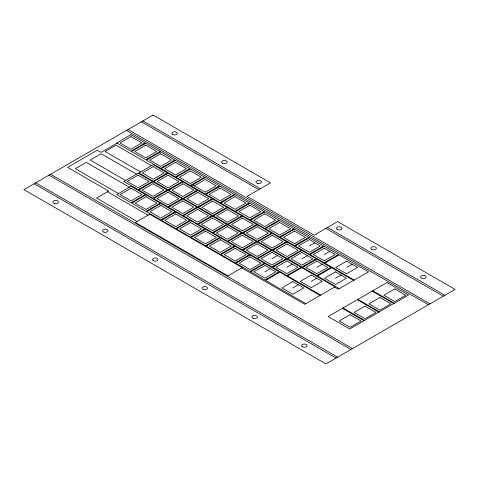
<?xml version="1.0" encoding="UTF-8"?>
<svg xmlns="http://www.w3.org/2000/svg" width="479" height="479" viewBox="0 0 479 479"><rect width="100%" height="100%" fill="white"/><g stroke="black" fill="none" stroke-linecap="round" stroke-linejoin="round"><path stroke-width="0.72" d="M117.008 143.131L101.057 152.346L97.339 150.196L67.593 167.369L108.685 191.097L96.554 198.096L137.06 221.484M194.312 185.84L205.257 179.517L216.209 185.84L205.257 192.163L192.055 184.535M271.988 258.708L277.461 255.547M309.362 245.943L314.841 242.781M264.941 271.815L270.419 268.653M286.861 267.294L292.334 264.133M301.926 258.822L307.404 255.66M324.235 254.529L329.714 251.367M316.799 267.408L322.277 264.246M292.831 287.915L298.303 284.754M311.224 281.359L316.697 278.197M346.64 267.462L352.119 264.306M335.486 278.197L340.964 275.036M142.928 120.93L260.337 188.714M327.462 227.471L444.877 295.256M141.359 121.834L258.768 189.618M325.9 228.375L443.309 296.16M128.055 129.516L430.004 303.842M126.486 130.42L428.436 304.746M143.52 143.868L144.107 144.209M158.387 152.454L158.98 152.795M173.26 161.04L173.847 161.381M188.133 169.632L188.72 169.967M203.006 178.218L203.593 178.553M217.879 186.804L218.466 187.139M232.752 195.39L233.339 195.725M247.619 203.976L248.212 204.311M262.492 212.562L263.079 212.898M277.365 221.148L277.952 221.484M292.238 229.734L292.825 230.07M307.111 238.32L307.698 238.656M321.984 246.907L322.571 247.242M336.851 255.493L337.438 255.828M132.569 150.19L133.156 150.532M147.442 158.777L148.029 159.118M162.309 167.363L162.896 167.704M177.182 175.949L177.769 176.29M206.928 193.121L207.515 193.462M221.801 201.707L222.388 202.048M236.674 210.299L237.261 210.634M251.541 218.885L252.128 219.22M266.414 227.471L267.001 227.806M281.287 236.057L281.874 236.392M296.16 244.643L296.746 244.979M311.033 253.229L311.619 253.565M325.906 261.815L326.492 262.151M354.173 280.059L324.822 263.115L339.108 254.87L368.459 271.815L338.222 289.274L334.504 287.125M372.764 290.795L394.289 303.219M353.586 280.401L331.672 267.749L317.385 275.994L339.306 288.645M372.177 291.13L393.702 303.56M151.544 165.674L116.026 145.173L105.081 151.496L140.592 171.997M165.824 173.925L166.411 174.26M180.697 182.511L181.284 182.846M195.57 191.097L196.156 191.432M210.443 199.683L211.029 200.018M225.316 208.269L225.902 208.605M240.189 216.855L240.775 217.191M255.056 225.441L255.642 225.777M269.928 234.027L270.515 234.363M284.801 242.613L285.388 242.949M299.674 251.2L300.261 251.535M314.547 259.786L315.134 260.121M329.42 268.372L330.007 268.707M154.879 180.242L155.465 180.583M169.746 188.828L170.332 189.169M184.619 197.414L185.205 197.755M199.492 206.006L200.078 206.341M214.364 214.592L214.951 214.927M229.237 223.178L229.824 223.513M244.104 231.764L244.697 232.099M258.977 240.35L259.564 240.686M273.85 248.936L274.437 249.272M288.723 257.522L289.31 257.858M303.596 266.108L304.183 266.444M318.469 274.695L319.056 275.03M357.891 299.381L379.416 311.805M357.304 299.722L378.829 312.146M136.473 174.146L101.159 153.759L90.208 160.082L125.522 180.469M150.759 182.397L151.346 182.733M165.632 190.983L166.219 191.319M180.505 199.569L181.092 199.905M195.372 208.155L195.959 208.491M210.245 216.742L210.832 217.077M225.118 225.328L225.705 225.663M239.991 233.914L240.578 234.249M254.864 242.5L255.451 242.835M269.737 251.086L270.324 251.427M284.604 259.672L285.191 260.013M299.477 268.258L300.064 268.599M139.808 188.72L140.395 189.055M154.681 197.306L155.268 197.641M169.554 205.892L170.141 206.227M184.421 214.478L185.014 214.814M199.294 223.064L199.881 223.4M214.167 231.65L214.754 231.986M229.04 240.236L229.627 240.572M243.913 248.823L244.5 249.158M258.786 257.409L259.373 257.744M273.653 265.995L274.245 266.33M288.526 274.581L289.112 274.916M320.714 295.088L287.448 275.88L301.734 267.635L335.001 286.837L304.764 304.297L241.751 267.917M343.024 307.967L364.549 320.397M320.128 295.429L279.814 272.156L265.534 280.401L305.841 303.674M342.437 308.308L363.962 320.732M129.432 187.253L86.286 162.345L75.335 168.668L118.481 193.576M143.712 195.498L144.299 195.839M158.585 204.084L159.172 204.425M173.458 212.676L174.045 213.011M188.331 221.262L188.918 221.597M203.204 229.848L203.791 230.183M218.071 238.434L218.663 238.77M232.944 247.02L233.53 247.356M247.817 255.606L248.403 255.942M262.69 264.192L263.276 264.528M277.563 272.779L278.149 273.114M132.761 201.821L133.354 202.162M147.634 210.407L148.221 210.748M162.507 218.993L163.094 219.334M177.38 227.579L177.966 227.92M192.253 236.165L192.839 236.506M207.126 244.751L207.712 245.092M221.993 253.343L222.579 253.678M236.866 261.929L237.452 262.264M251.738 270.515L252.325 270.851M266.611 279.101L267.198 279.437M107.512 191.774L148.017 215.161M50.564 174.254L352.514 348.58M48.996 175.158L350.945 349.484M35.691 182.84L337.641 357.166M34.123 183.744L336.072 358.07M153.1 115.056L23.95 189.618L325.9 363.944L455.05 289.382L337.641 221.597L314.158 235.153L247.026 196.396L270.509 182.84L153.1 115.056M130.899 134.659L116.619 142.91L130.899 151.154L145.185 142.91L130.899 134.659M130.899 136.587L119.948 142.91L130.899 149.232L141.85 142.91L130.899 136.587M145.772 143.245L131.486 151.496L145.772 159.741L160.058 151.496L145.772 143.245M145.772 145.173L134.821 151.496L145.772 157.819L156.723 151.496L145.772 145.173M160.645 151.831L146.358 160.082L160.645 168.327L174.931 160.082L160.645 151.831M160.645 153.759L149.693 160.082L160.645 166.405L171.596 160.082L160.645 153.759M138.144 173.188L123.857 181.433L138.144 189.678L152.424 181.433L138.144 173.188M153.208 164.71L138.922 172.961L153.208 181.206L167.494 172.961L153.208 164.71M138.144 175.11L127.192 181.433L138.144 187.756L149.089 181.433L138.144 175.11M153.208 166.638L142.257 172.961L153.208 179.284L164.159 172.961L153.208 166.638M175.518 160.417L161.231 168.668L175.518 176.913L189.804 168.668L175.518 160.417M131.096 186.289L116.81 194.54L131.096 202.785L145.382 194.54L131.096 186.289M175.518 162.345L164.566 168.668L175.518 174.991L186.469 168.668L175.518 162.345M131.096 188.217L120.145 194.54L131.096 200.863L142.047 194.54L131.096 188.217M153.011 181.775L138.73 190.019L153.011 198.264L167.297 190.019L153.011 181.775M168.081 173.296L153.795 181.547L168.081 189.792L182.367 181.547L168.081 173.296M153.011 183.697L142.065 190.019L153.011 196.342L163.962 190.019L153.011 183.697M168.081 175.224L157.13 181.547L168.081 187.87L179.032 181.547L168.081 175.224M190.391 169.003L176.104 177.254L190.391 185.499L204.671 177.254L190.391 169.003M145.969 194.875L131.683 203.126L145.969 211.371L160.255 203.126L145.969 194.875M190.391 170.931L179.439 177.254L190.391 183.577L201.342 177.254L190.391 170.931M145.969 196.803L135.018 203.126L145.969 209.449L156.92 203.126L145.969 196.803M167.884 190.361L153.597 198.605L167.884 206.85L182.17 198.605L167.884 190.361M182.954 181.882L168.668 190.133L182.954 198.378L197.24 190.133L182.954 181.882M167.884 192.283L156.932 198.605L167.884 204.928L178.835 198.605L167.884 192.283M182.954 183.81L172.003 190.133L182.954 196.456L193.905 190.133L182.954 183.81M205.257 177.589L190.977 185.84L205.257 194.085L219.544 185.84L205.257 177.589M160.842 203.461L146.556 211.712L160.842 219.957L175.122 211.712L160.842 203.461M160.842 205.389L149.891 211.712L160.842 218.035L171.793 211.712L160.842 205.389M149.688 214.197L135.401 222.442L227.962 275.88L242.242 267.635L149.688 214.197M182.756 198.947L168.47 207.191L182.756 215.436L197.043 207.191L182.756 198.947M197.827 190.468L183.541 198.719L197.827 206.964L212.107 198.719L197.827 190.468M182.756 200.869L171.805 207.191L182.756 213.514L193.708 207.191L182.756 200.869M197.827 192.396L186.876 198.719L197.827 205.042L208.772 198.719L197.827 192.396M220.13 186.175L205.85 194.426L220.13 202.671L234.417 194.426L220.13 186.175M175.709 212.047L161.429 220.298L175.709 228.543L189.995 220.298L175.709 212.047M220.13 188.103L209.179 194.426L220.13 200.749L231.082 194.426L220.13 188.103M175.709 213.975L164.764 220.298L175.709 226.621L186.66 220.298L175.709 213.975M197.629 207.533L183.343 215.778L197.629 224.022L211.916 215.778L197.629 207.533M212.694 199.054L198.414 207.305L212.694 215.55L226.98 207.305L212.694 199.054M197.629 209.455L186.678 215.778L197.629 222.1L208.581 215.778L197.629 209.455M212.694 200.982L201.749 207.305L212.694 213.628L223.645 207.305L212.694 200.982M235.003 194.761L220.717 203.012L235.003 211.257L249.29 203.012L235.003 194.761M190.582 220.633L176.302 228.884L190.582 237.129L204.868 228.884L190.582 220.633M235.003 196.689L224.052 203.012L235.003 209.335L245.955 203.012L235.003 196.689M190.582 222.561L179.631 228.884L190.582 235.207L201.533 228.884L190.582 222.561M212.502 216.119L198.216 224.364L212.502 232.608L226.783 224.364L212.502 216.119M227.567 207.641L213.281 215.891L227.567 224.136L241.853 215.891L227.567 207.641M212.502 218.041L201.551 224.364L212.502 230.686L223.453 224.364L212.502 218.041M227.567 209.568L216.616 215.891L227.567 222.214L238.518 215.891L227.567 209.568M249.876 203.347L235.59 211.598L249.876 219.843L264.163 211.598L249.876 203.347M205.455 229.219L191.169 237.47L205.455 245.715L219.741 237.47L205.455 229.219M249.876 205.275L238.925 211.598L249.876 217.921L260.827 211.598L249.876 205.275M205.455 231.147L194.504 237.47L205.455 243.793L216.406 237.47L205.455 231.147M227.375 224.705L213.089 232.95L227.375 241.2L241.656 232.95L227.375 224.705M242.44 216.233L228.154 224.477L242.44 232.722L256.726 224.477L242.44 216.233M227.375 226.627L216.424 232.95L227.375 239.272L238.32 232.95L227.375 226.627M242.44 218.155L231.489 224.477L242.44 230.8L253.391 224.477L242.44 218.155M264.749 211.934L250.463 220.184L264.749 228.429L279.035 220.184L264.749 211.934M220.328 237.806L206.042 246.056L220.328 254.301L234.614 246.056L220.328 237.806M264.749 213.862L253.798 220.184L264.749 226.507L275.7 220.184L264.749 213.862M220.328 239.734L209.377 246.056L220.328 252.379L231.279 246.056L220.328 239.734M242.242 233.291L227.962 241.536L242.242 249.787L256.528 241.536L242.242 233.291M257.313 224.819L243.027 233.063L257.313 241.308L271.599 233.063L257.313 224.819M242.242 235.213L231.291 241.536L242.242 247.859L253.193 241.536L242.242 235.213M257.313 226.741L246.362 233.063L257.313 239.386L268.264 233.063L257.313 226.741M279.622 220.526L265.336 228.77L279.622 237.015L293.902 228.77L279.622 220.526M235.201 246.392L220.915 254.642L235.201 262.887L249.487 254.642L235.201 246.392M279.622 222.448L268.671 228.77L279.622 235.093L290.573 228.77L279.622 222.448M235.201 248.32L224.25 254.642L235.201 260.965L246.152 254.642L235.201 248.32M257.115 241.877L242.829 250.122L257.115 258.373L271.401 250.122L257.115 241.877M272.186 233.405L257.9 241.65L272.186 249.894L286.466 241.65L272.186 233.405M257.115 243.799L246.164 250.122L257.115 256.445L268.066 250.122L257.115 243.799M272.186 235.327L261.235 241.65L272.186 247.972L283.137 241.65L272.186 235.327M294.489 229.112L280.209 237.356L294.489 245.601L308.775 237.356L294.489 229.112M250.074 254.978L235.788 263.228L250.074 271.473L264.354 263.228L250.074 254.978M294.489 231.034L283.544 237.356L294.489 243.679L305.44 237.356L294.489 231.034M250.074 256.906L239.123 263.228L250.074 269.551L261.025 263.228L250.074 256.906M271.988 250.463L257.702 258.708L271.988 266.959L286.274 258.708L271.988 250.463M287.059 241.991L272.773 250.236L287.059 258.48L301.339 250.236L287.059 241.991M271.988 252.385L261.037 258.708L271.988 265.031L282.939 258.708L271.988 252.385M287.059 243.913L276.108 250.236L287.059 256.558L298.004 250.236L287.059 243.913M309.362 237.698L295.076 245.943L309.362 254.187L323.648 245.943L309.362 237.698M264.941 263.57L250.661 271.815L264.941 280.059L279.227 271.815L264.941 263.57M309.362 239.62L298.411 245.943L309.362 252.265L320.313 245.943L309.362 239.62M264.941 265.492L253.996 271.815L264.941 278.137L275.892 271.815L264.941 265.492M286.861 259.049L272.575 267.294L286.861 275.545L301.147 267.294L286.861 259.049M301.926 250.577L287.645 258.822L301.926 267.066L316.212 258.822L301.926 250.577M286.861 260.971L275.91 267.294L286.861 273.617L297.812 267.294L286.861 260.971M301.926 252.499L290.975 258.822L301.926 265.144L312.877 258.822L301.926 252.499M324.235 246.284L309.949 254.529L324.235 262.773L338.521 254.529L324.235 246.284M324.235 248.206L313.284 254.529L324.235 260.851L335.186 254.529L324.235 248.206M316.799 259.163L302.512 267.408L316.799 275.653L331.085 267.408L316.799 259.163M316.799 261.085L305.847 267.408L316.799 273.731L327.75 267.408L316.799 261.085M292.831 281.592L281.88 287.915L292.831 294.238L303.782 287.915L292.831 281.592M311.224 275.036L300.273 281.359L311.224 287.681L322.175 281.359L311.224 275.036M346.64 261.145L335.689 267.462L346.64 273.784L357.591 267.462L346.64 261.145M335.486 271.874L324.534 278.197L335.486 284.52L346.437 278.197L335.486 271.874M387.05 282.544L328.151 316.553L349.676 328.983L408.575 294.974L387.05 282.544M350.161 314.691L339.216 321.014L350.161 327.337L361.112 321.014L350.161 314.691M365.034 306.105L354.083 312.428L365.034 318.751L375.985 312.428L365.034 306.105M379.907 297.519L368.956 303.842L379.907 310.164L390.858 303.842L379.907 297.519M394.78 288.933L383.829 295.256L394.78 301.578L405.731 295.256L394.78 288.933M54.265 203.431A2.766 1.599 0 0 0 58.42 202.048A2.766 1.599 0 0 0 54.265 200.659A2.766 1.599 0 0 0 54.265 203.431M103.973 232.123A2.766 1.599 0 0 0 108.122 230.74A2.766 1.599 0 0 0 103.973 229.357A2.766 1.599 0 0 0 103.973 232.123M153.298 260.678A2.766 1.599 0 0 0 157.926 259.965A2.766 1.599 0 0 0 154.537 258.007A2.766 1.599 0 0 0 153.298 260.678M203.389 289.526A2.766 1.599 0 0 0 207.539 288.136A2.766 1.599 0 0 0 203.389 286.753A2.766 1.599 0 0 0 203.389 289.526M253.289 318.331A2.766 1.599 0 0 0 257.439 316.948A2.766 1.599 0 0 0 253.289 315.565A2.766 1.599 0 0 0 253.289 318.331M302.417 346.772A2.766 1.599 0 0 0 307.045 346.06A2.766 1.599 0 0 0 303.656 344.102A2.766 1.599 0 0 0 302.417 346.772M172.668 134.485A2.766 1.599 0 0 0 177.302 133.767A2.766 1.599 0 0 0 173.907 131.815A2.766 1.599 0 0 0 172.668 134.485M222.376 163.183A2.766 1.599 0 0 0 227.004 162.465A2.766 1.599 0 0 0 223.615 160.507A2.766 1.599 0 0 0 222.376 163.183M257.385 183.319A2.766 1.599 0 0 0 261.54 181.936A2.766 1.599 0 0 0 257.385 180.553A2.766 1.599 0 0 0 257.385 183.319M337.821 229.758A2.766 1.599 0 0 0 341.97 228.375A2.766 1.599 0 0 0 337.821 226.992A2.766 1.599 0 0 0 337.821 229.758M371.686 249.385A2.766 1.599 0 0 0 376.32 248.673A2.766 1.599 0 0 0 372.931 246.715A2.766 1.599 0 0 0 371.686 249.385M421.394 278.083A2.766 1.599 0 0 0 426.023 277.371A2.766 1.599 0 0 0 422.634 275.413A2.766 1.599 0 0 0 421.394 278.083"/></g></svg>
